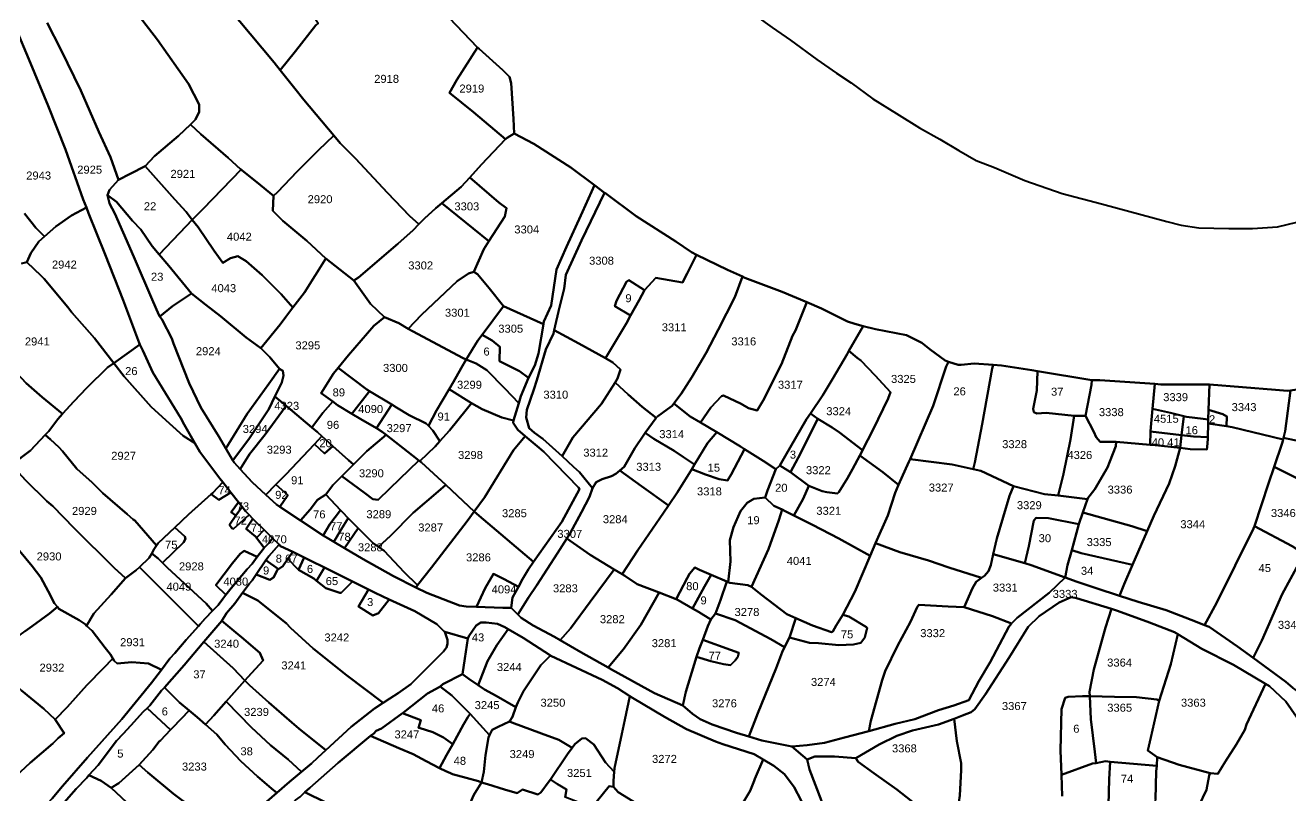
# Model space of a CAD drawing. Header units: inches. Extents: x -210528 to -96779, y -167010 to -59860.
# Drawn here: x -181319 to -160856, y -109131 to -96670 of the extents above; entities that cross this region are included whole.
import ezdxf

# ---------------------------------------------------------------- set-up
doc = ezdxf.new("R2010")
doc.units = ezdxf.units.IN
doc.header["$MEASUREMENT"] = 0
doc.layers.add('PDF7_Geometry', color=9, linetype='Continuous', true_color=0x808080)
doc.layers.add('PDF7_Text', color=7, linetype='Continuous', true_color=0xffffff)
doc.styles.add('PDF Arial', font='arial.ttf')

msp = doc.modelspace()

# ---------------------------------------------------------------- linework, layer by layer
at = {"layer": 'PDF7_Geometry', "color": 1, "lineweight": 40}
for points in [[(-177509, -95276), (-177343, -95499), (-176853, -96227), (-176584, -96633), (-176623, -96668), (-176950, -97090), (-177196, -97396), (-177296, -97272), (-178237, -96141), (-179093, -95058), (-179653, -94276), (-179448, -94137), (-179266, -93994), (-179141, -93898), (-178852, -93658), (-178766, -93630), (-178689, -93687), (-178516, -93908), (-178045, -94550), (-177814, -94866)], [(-173412, -98422), (-173528, -98490), (-173551, -98514), (-174070, -98077), (-174459, -97762), (-174340, -97549), (-174004, -97026), (-173979, -97052), (-173595, -97397), (-173489, -97502), (-173460, -97608), (-173422, -98183)], [(-179382, -98949), (-179228, -98786), (-178843, -98460), (-178648, -98272), (-178478, -98431), (-178036, -98815), (-177838, -98995), (-177830, -99002), (-178440, -99639), (-178618, -99817), (-178719, -99687), (-178901, -99486)], [(-173551, -98514), (-173528, -98490), (-173412, -98422), (-173095, -98585), (-172499, -98969), (-172115, -99255), (-172307, -99688), (-172336, -99745), (-172567, -100253), (-172730, -100617), (-172817, -101202), (-172932, -101461), (-172939, -101504), (-173586, -101212), (-173817, -100924), (-174009, -100694), (-174066, -100656), (-173903, -100291), (-173821, -100163), (-173566, -99764), (-173538, -99630), (-173663, -99534), (-174131, -99132), (-173941, -98921)], [(-177306, -99428), (-177238, -99371), (-176921, -99035), (-176575, -98690), (-176330, -98454), (-176229, -98575), (-175979, -98825), (-175460, -99381), (-175104, -99754), (-174955, -99888), (-175047, -99985), (-175297, -100205), (-175931, -100751), (-176008, -100799), (-176460, -100444), (-176767, -100157), (-177152, -99831), (-177315, -99668)], [(-179814, -99169), (-179622, -99073), (-179382, -98949), (-178901, -99486), (-178719, -99687), (-178618, -99817), (-178719, -99917), (-179153, -100376), (-179266, -100243), (-179449, -99974), (-179584, -99831), (-179843, -99524), (-179987, -99418), (-179958, -99332)], [(-177838, -98995), (-177575, -99208), (-177306, -99428), (-177315, -99668), (-177152, -99831), (-176767, -100157), (-176460, -100444), (-176806, -100991), (-176991, -101235), (-177181, -101019), (-177488, -100713), (-177748, -100483), (-177882, -100406), (-177998, -100435), (-178123, -100511), (-178267, -100320), (-178526, -99936), (-178618, -99817), (-178440, -99639), (-177830, -99002)], [(-174583, -99548), (-174268, -99285), (-174131, -99132), (-173663, -99534), (-173538, -99630), (-173566, -99764), (-173821, -100163)], [(-179153, -100376), (-178997, -100559), (-178632, -101010), (-178940, -101211), (-179142, -101380), (-179161, -101355), (-179267, -101105), (-179545, -100454), (-179603, -100329), (-179872, -99716), (-179958, -99553), (-179987, -99418), (-179843, -99524), (-179584, -99831), (-179449, -99974), (-179266, -100243)], [(-171951, -99377), (-172327, -100148), (-172577, -100704), (-172605, -100934), (-172682, -101231), (-172767, -101602), (-172779, -101652), (-172903, -101911), (-173048, -102410), (-173096, -102563), (-173211, -102889), (-173221, -103013), (-173173, -103186), (-173086, -103263), (-172952, -103358), (-172638, -103641), (-172452, -103809), (-172356, -103895), (-172144, -104154), (-172193, -104298), (-172327, -104547), (-172510, -104882), (-172564, -104970), (-172712, -105208), (-173048, -105726), (-173183, -105927), (-173353, -106198), (-173462, -106090), (-173442, -105927), (-173345, -105751), (-173279, -105630), (-173183, -105467), (-173099, -105348), (-172644, -104700), (-172356, -104173), (-172375, -104144), (-172933, -103569), (-173009, -103502), (-173235, -103315), (-173355, -103215), (-173432, -103100), (-173422, -103064), (-173340, -102781), (-173307, -102668), (-173182, -102371), (-173077, -102170), (-173019, -101978), (-172939, -101504), (-172932, -101461), (-172817, -101202), (-172730, -100617), (-172567, -100253), (-172336, -99745), (-172307, -99688), (-172115, -99255)], [(-170464, -100381), (-170616, -100685), (-170693, -100829), (-171125, -100752), (-171308, -100953), (-171558, -100790), (-171596, -100819), (-171760, -101125), (-171788, -101212), (-171530, -101366), (-171596, -101490), (-171939, -102054), (-172365, -101815), (-172767, -101602), (-172682, -101231), (-172605, -100934), (-172577, -100704), (-172327, -100148), (-171951, -99377), (-171932, -99391), (-171442, -99755), (-170798, -100167), (-170548, -100340)], [(-180329, -99619), (-180295, -99706), (-180026, -100377), (-179738, -101115), (-179478, -101805), (-179467, -101830), (-179886, -102134), (-180199, -101728), (-180564, -101316), (-180632, -101230), (-181016, -100770), (-181064, -100722), (-181295, -100501), (-181227, -100357), (-181102, -100166), (-181008, -100084), (-180824, -99926), (-180574, -99744)], [(-174955, -99888), (-174864, -99793), (-174681, -99630), (-174583, -99548), (-173821, -100163), (-173903, -100291), (-174066, -100656), (-174153, -100684), (-174336, -100809), (-174912, -101355), (-175125, -101578), (-175278, -101489), (-175508, -101393), (-175739, -101173), (-176008, -100799), (-175931, -100751), (-175297, -100205), (-175047, -99985)], [(-179153, -100376), (-178719, -99917), (-178618, -99817), (-178526, -99936), (-178267, -100320), (-178123, -100511), (-177998, -100435), (-177882, -100406), (-177748, -100483), (-177488, -100713), (-177181, -101019), (-176991, -101235), (-177104, -101384), (-177200, -101508), (-177508, -101891), (-177748, -101719), (-178161, -101374), (-178402, -101192), (-178632, -101010), (-178997, -100559)], [(-176460, -100444), (-176008, -100799), (-175739, -101173), (-175508, -101393), (-175681, -101528), (-176095, -102007), (-176260, -102212), (-176335, -102304), (-176537, -102620), (-176346, -102756), (-176508, -102936), (-176684, -103177), (-177103, -102823), (-177282, -102673), (-177171, -102447), (-177142, -102332), (-177152, -102256), (-177210, -102227), (-177364, -102035), (-177508, -101891), (-177200, -101508), (-177104, -101384), (-176991, -101235), (-176806, -100991)], [(-169723, -100734), (-169847, -101068), (-170116, -101595), (-170308, -101969), (-170539, -102362), (-170712, -102630), (-170830, -102787), (-170856, -102822), (-170933, -102880), (-171097, -102995), (-171115, -103020), (-171346, -102841), (-171568, -102640), (-171779, -102448), (-171740, -102381), (-171692, -102237), (-171817, -102122), (-171939, -102054), (-171596, -101490), (-171530, -101366), (-171394, -101116), (-171308, -100953), (-171125, -100752), (-170693, -100829), (-170616, -100685), (-170464, -100381), (-169962, -100627)], [(-173586, -101212), (-173930, -101674), (-173999, -101767), (-174187, -102076), (-174240, -102055), (-174653, -101834), (-175047, -101623), (-175125, -101578), (-174912, -101355), (-174336, -100809), (-174153, -100684), (-174066, -100656), (-174009, -100694), (-173817, -100924)], [(-171530, -101366), (-171788, -101212), (-171760, -101125), (-171596, -100819), (-171558, -100790), (-171308, -100953), (-171394, -101116)], [(-168683, -101149), (-168866, -101605), (-168914, -101691), (-169088, -102151), (-169386, -102736), (-169482, -102899), (-169626, -102861), (-169741, -102793), (-170030, -102659), (-170058, -102669), (-170231, -102851), (-170398, -103096), (-170568, -102995), (-170830, -102787), (-170712, -102630), (-170539, -102362), (-170308, -101969), (-170116, -101595), (-169847, -101068), (-169723, -100734), (-169683, -100752), (-169078, -100982)], [(-179142, -101380), (-178940, -101211), (-178632, -101010), (-178402, -101192), (-178161, -101374), (-177748, -101719), (-177508, -101891), (-177364, -102035), (-177210, -102227), (-177383, -102467), (-177729, -102955), (-178075, -103514), (-178190, -103319), (-178479, -102850), (-178671, -102457), (-178921, -101815), (-178949, -101738), (-179103, -101431)], [(-173586, -101212), (-172939, -101504), (-173019, -101978), (-173077, -102170), (-173182, -102371), (-173326, -102266), (-173653, -102103), (-173644, -101873), (-173769, -101767), (-173930, -101674)], [(-167768, -101535), (-167999, -101935), (-168030, -101989), (-168261, -102381), (-168424, -102650), (-168620, -102947), (-168684, -103043), (-169030, -103637), (-169117, -103790), (-169184, -103848), (-169386, -103714), (-169686, -103524), (-169751, -103484), (-170135, -103253), (-170398, -103096), (-170231, -102851), (-170058, -102669), (-170030, -102659), (-169741, -102793), (-169626, -102861), (-169482, -102899), (-169386, -102736), (-169088, -102151), (-168914, -101691), (-168866, -101605), (-168683, -101149), (-168443, -101251), (-168021, -101461), (-167905, -101500)], [(-175508, -101393), (-175278, -101489), (-175125, -101578), (-175047, -101623), (-174653, -101834), (-174240, -102055), (-174187, -102076), (-174268, -102218), (-174393, -102438), (-174463, -102553), (-174672, -102898), (-174799, -103149), (-174836, -103109), (-175114, -102975), (-175316, -102850), (-175392, -102805), (-175751, -102590), (-175797, -102563), (-176260, -102212), (-176095, -102007), (-175681, -101528)], [(-174187, -102076), (-173999, -101767), (-173930, -101674), (-173769, -101767), (-173644, -101873), (-173653, -102103), (-173326, -102266), (-173182, -102371), (-173307, -102668), (-173340, -102781), (-173567, -102544), (-173855, -102247), (-174028, -102141)], [(-171939, -102054), (-171817, -102122), (-171692, -102237), (-171740, -102381), (-171779, -102448), (-172000, -102793), (-172462, -103339), (-172638, -103641), (-172952, -103358), (-173086, -103263), (-173173, -103186), (-173221, -103013), (-173211, -102889), (-173096, -102563), (-173048, -102410), (-172903, -101911), (-172779, -101652), (-172767, -101602), (-172365, -101815)], [(-167999, -101935), (-167768, -101535), (-167569, -101586), (-167069, -101682), (-166819, -101807), (-166684, -101912), (-166444, -102094), (-166391, -102111), (-166425, -102190), (-166637, -102823), (-167012, -103690), (-167031, -103733), (-167196, -104105), (-167454, -103896), (-167826, -103630), (-167809, -103599), (-167780, -103542), (-167607, -103206), (-167367, -102707), (-167329, -102602), (-167578, -102334), (-167809, -102094), (-167867, -102046)], [(-179467, -101830), (-179420, -101930), (-179257, -102284), (-178805, -103022), (-178748, -103128), (-178576, -103430), (-178767, -103310), (-178988, -103109), (-179286, -102840), (-179719, -102351), (-179886, -102134)], [(-174463, -102553), (-174393, -102438), (-174268, -102218), (-174187, -102076), (-174028, -102141), (-173855, -102247), (-173567, -102544), (-173340, -102781), (-173422, -103064), (-173615, -103013), (-173932, -102879), (-174105, -102783)], [(-168620, -102947), (-168424, -102650), (-168261, -102381), (-168030, -101989), (-167999, -101935), (-167867, -102046), (-167809, -102094), (-167578, -102334), (-167329, -102602), (-167367, -102707), (-167607, -103206), (-167780, -103542), (-168155, -103254), (-168271, -103177), (-168501, -103033)], [(-179886, -102134), (-179719, -102351), (-179286, -102840), (-178988, -103109), (-178767, -103310), (-178576, -103430), (-178498, -103569), (-178171, -104000), (-178123, -104062), (-178287, -104230), (-178313, -104254), (-178681, -104585), (-178903, -104793), (-179171, -105045), (-179196, -105084), (-179546, -104680), (-179575, -104661), (-179671, -104575), (-180065, -104239), (-180238, -104067), (-180488, -103846), (-180718, -103559), (-180776, -103492), (-180911, -103367), (-180997, -103294), (-180939, -103233), (-180795, -103041), (-180717, -102955), (-180536, -102754), (-180324, -102533), (-179988, -102207)], [(-177282, -102673), (-177383, -102879), (-177691, -103348), (-177961, -103707), (-178075, -103514), (-177729, -102955), (-177383, -102467), (-177210, -102227), (-177152, -102256), (-177142, -102332), (-177171, -102447)], [(-175751, -102590), (-176036, -102954), (-176268, -102812), (-176346, -102756), (-176537, -102620), (-176335, -102304), (-176260, -102212), (-175797, -102563)], [(-165669, -102162), (-165685, -102219), (-165848, -103120), (-165964, -103743), (-165993, -103848), (-166329, -103771), (-167012, -103690), (-166637, -102823), (-166425, -102190), (-166391, -102111), (-166233, -102161), (-166185, -102161), (-165973, -102142)], [(-164950, -102263), (-164964, -102574), (-165022, -102871), (-165012, -102928), (-164964, -102947), (-164810, -102938), (-164359, -102986), (-164416, -103369), (-164532, -103925), (-164617, -104277), (-164839, -104251), (-165339, -104126), (-165868, -103877), (-165993, -103848), (-165964, -103743), (-165848, -103120), (-165685, -102219), (-165669, -102162), (-165531, -102171), (-165041, -102248)], [(-164073, -102407), (-164080, -102487), (-164176, -102986), (-164359, -102986), (-164810, -102938), (-164964, -102947), (-165012, -102928), (-165022, -102871), (-164964, -102574), (-164950, -102263)], [(-171115, -103020), (-171294, -103260), (-171318, -103292), (-171462, -103512), (-171635, -103809), (-171707, -103871), (-171770, -103924), (-171837, -103962), (-171991, -104010), (-172087, -104058), (-172144, -104154), (-172356, -103895), (-172452, -103809), (-172638, -103641), (-172462, -103339), (-172000, -102793), (-171779, -102448), (-171568, -102640), (-171346, -102841)], [(-163054, -102471), (-163091, -102874), (-163119, -103168), (-163122, -103242), (-163131, -103453), (-163676, -103408), (-163936, -103408), (-164003, -103331), (-164041, -103245), (-164176, -102986), (-164080, -102487), (-164073, -102407), (-164051, -102411), (-163945, -102411)], [(-162167, -102478), (-162186, -102890), (-162189, -103044), (-162273, -103034), (-162542, -103005), (-162586, -102994), (-162801, -102938), (-163091, -102874), (-163054, -102471), (-162955, -102478)], [(-160862, -102576), (-160946, -103235), (-160973, -103343), (-160980, -103371), (-161802, -103168), (-161895, -103154), (-161888, -102996), (-161955, -102957), (-162186, -102890), (-162167, -102478), (-161100, -102565), (-160908, -102584)], [(-160164, -102431), (-160235, -102929), (-160254, -103053), (-160273, -103351), (-160259, -103494), (-160973, -103343), (-160946, -103235), (-160862, -102576), (-160312, -102488)], [(-177282, -102673), (-177103, -102823), (-177441, -103291), (-177691, -103607), (-177843, -103848), (-177940, -103741), (-177961, -103707), (-177691, -103348), (-177383, -102879)], [(-175392, -102805), (-175642, -103188), (-175893, -103042), (-176036, -102954), (-175751, -102590)], [(-174463, -102553), (-174105, -102783), (-174192, -102889), (-174461, -103224), (-174615, -103397), (-174730, -103224), (-174799, -103149), (-174672, -102898)], [(-177103, -102823), (-176684, -103177), (-176595, -103253), (-176523, -103318), (-176644, -103446), (-177104, -103933), (-177269, -104099), (-177431, -104262), (-177652, -104058), (-177843, -103848), (-177691, -103607), (-177441, -103291)], [(-176036, -102954), (-175893, -103042), (-175642, -103188), (-175547, -103243), (-175483, -103293), (-175797, -103559), (-176012, -103774), (-176095, -103703), (-176345, -103478), (-176523, -103318), (-176595, -103253), (-176684, -103177), (-176508, -102936), (-176346, -102756), (-176268, -102812)], [(-174799, -103149), (-174730, -103224), (-174615, -103397), (-174692, -103483), (-174939, -103720), (-174955, -103708), (-175057, -103627), (-175483, -103293), (-175547, -103243), (-175642, -103188), (-175392, -102805), (-175316, -102850), (-175114, -102975), (-174836, -103109)], [(-174105, -102783), (-173932, -102879), (-173615, -103013), (-173422, -103064), (-173432, -103100), (-173355, -103215), (-173235, -103315), (-173423, -103541), (-173894, -104307), (-174058, -104532), (-174423, -104192), (-174520, -104103), (-174913, -103742), (-174939, -103720), (-174692, -103483), (-174615, -103397), (-174461, -103224), (-174192, -102889)], [(-171115, -103020), (-171097, -102995), (-170933, -102880), (-170856, -102822), (-170830, -102787), (-170568, -102995), (-170398, -103096), (-170135, -103253), (-170289, -103426), (-170497, -103771), (-170674, -103656), (-170828, -103550), (-171154, -103359), (-171294, -103260)], [(-163091, -102874), (-162801, -102938), (-162586, -102994), (-162620, -103300), (-163122, -103242), (-163119, -103168)], [(-162189, -103044), (-162186, -102890), (-161955, -102957), (-161888, -102996), (-161895, -103154), (-162191, -103111)], [(-168501, -103033), (-168819, -103666), (-168944, -103896), (-169117, -103790), (-169030, -103637), (-168684, -103043), (-168620, -102947)], [(-168501, -103033), (-168271, -103177), (-168155, -103254), (-167780, -103542), (-167809, -103599), (-167826, -103630), (-167944, -103848), (-168021, -103992), (-168165, -104222), (-168184, -104241), (-168357, -104222), (-168434, -104203), (-168646, -104116), (-168944, -103896), (-168819, -103666)], [(-164359, -102986), (-164176, -102986), (-164041, -103245), (-164003, -103331), (-163936, -103408), (-163676, -103408), (-163686, -103475), (-163782, -103724), (-163820, -103820), (-164022, -104174), (-164138, -104318), (-164143, -104334), (-164617, -104277), (-164532, -103925), (-164416, -103369)], [(-162191, -103111), (-161895, -103154), (-161802, -103168), (-160980, -103371), (-160994, -103427), (-161126, -103814), (-161215, -104079), (-161443, -104770), (-161456, -104807), (-162052, -106005), (-162250, -106370), (-162398, -106312), (-162869, -106130), (-163321, -105995), (-163625, -105897), (-163551, -105708), (-163417, -105399), (-163178, -104853), (-163071, -104606), (-162821, -104079), (-162725, -103801), (-162642, -103506), (-162484, -103523), (-162215, -103532), (-162205, -103494), (-162196, -103360), (-162195, -103330)], [(-162586, -102994), (-162542, -103005), (-162273, -103034), (-162189, -103044), (-162191, -103111), (-162195, -103330), (-162427, -103322), (-162620, -103300)], [(-180997, -103294), (-180911, -103367), (-180776, -103492), (-180718, -103559), (-180488, -103846), (-180238, -104067), (-180065, -104239), (-179671, -104575), (-179575, -104661), (-179546, -104680), (-179196, -105084), (-179238, -105150), (-179275, -105214), (-179315, -105284), (-179473, -105434), (-179527, -105485), (-179700, -105610), (-179882, -105447), (-180526, -104805), (-180872, -104450), (-180968, -104364), (-181314, -104028), (-181542, -103779), (-181237, -103549)], [(-176644, -103446), (-176523, -103318), (-176345, -103478), (-176479, -103598)], [(-174955, -103708), (-175422, -104163), (-175614, -104345), (-175701, -104336), (-175835, -104230), (-176202, -103964), (-176012, -103774), (-175797, -103559), (-175483, -103293), (-175057, -103627)], [(-174058, -104532), (-173894, -104307), (-173423, -103541), (-173235, -103315), (-173009, -103502), (-172933, -103569), (-172375, -104144), (-172356, -104173), (-172644, -104700), (-173099, -105348), (-173980, -104604)], [(-171294, -103260), (-171154, -103359), (-170828, -103550), (-170674, -103656), (-170497, -103771), (-170520, -103809), (-170543, -103848), (-170770, -104221), (-170920, -104439), (-171356, -104125), (-171707, -103871), (-171635, -103809), (-171462, -103512), (-171318, -103292)], [(-170135, -103253), (-169751, -103484), (-169686, -103524), (-169905, -103934), (-169962, -104030), (-170097, -104011), (-170318, -103934), (-170543, -103848), (-170520, -103809), (-170497, -103771), (-170289, -103426)], [(-163122, -103242), (-162620, -103300), (-162642, -103506), (-163099, -103456), (-163131, -103453)], [(-162620, -103300), (-162427, -103322), (-162195, -103330), (-162196, -103360), (-162205, -103494), (-162215, -103532), (-162484, -103523), (-162642, -103506)], [(-176644, -103446), (-176479, -103598), (-176345, -103478), (-176095, -103703), (-176012, -103774), (-176202, -103964), (-176345, -104106), (-176460, -104259), (-176595, -104345), (-176710, -104499), (-176867, -104679), (-177205, -104457), (-177074, -104269), (-177269, -104099), (-177104, -103933)], [(-169686, -103524), (-169386, -103714), (-169184, -103848), (-169318, -104193), (-169357, -104308), (-169540, -104327), (-169645, -104394), (-169751, -104528), (-169866, -104787), (-169924, -104998), (-169915, -105343), (-169954, -105675), (-169973, -105667), (-170229, -105557), (-170414, -105477), (-170491, -105439), (-170578, -105544), (-170616, -105611), (-170793, -105953), (-171069, -105845), (-171424, -105707), (-171626, -105573), (-171665, -105549), (-171414, -105161), (-171001, -104557), (-170920, -104439), (-170770, -104221), (-170543, -103848), (-170318, -103934), (-170097, -104011), (-169962, -104030), (-169905, -103934)], [(-163676, -103408), (-163131, -103453), (-163099, -103456), (-162642, -103506), (-162725, -103801), (-162821, -104079), (-163071, -104606), (-163178, -104853), (-163426, -104769), (-164215, -104548), (-164143, -104334), (-164138, -104318), (-164022, -104174), (-163820, -103820), (-163782, -103724), (-163686, -103475)], [(-160980, -103371), (-160973, -103343), (-160259, -103494), (-160120, -103523), (-160081, -103533), (-159726, -103600), (-159187, -103657), (-159158, -103657), (-159226, -104002), (-159300, -104381), (-159408, -104386), (-159735, -104338), (-160103, -104251), (-160264, -104213), (-160552, -104098), (-161126, -103814), (-160994, -103427)], [(-174939, -103720), (-174913, -103742), (-174520, -104103), (-174644, -104211), (-175047, -104556), (-175413, -104930), (-175608, -105105), (-175691, -105045), (-175936, -104801), (-176097, -104640), (-176191, -104547), (-176223, -104513), (-176460, -104259), (-176345, -104106), (-176202, -103964), (-175835, -104230), (-175701, -104336), (-175614, -104345), (-175422, -104163), (-174955, -103708)], [(-167826, -103630), (-167454, -103896), (-167196, -104105), (-167252, -104231), (-167370, -104597), (-167569, -105046), (-167658, -105253), (-168165, -104969), (-168588, -104749), (-168890, -104598), (-168742, -104327), (-168646, -104116), (-168434, -104203), (-168357, -104222), (-168184, -104241), (-168165, -104222), (-168021, -103992), (-167944, -103848)], [(-167012, -103690), (-166329, -103771), (-165993, -103848), (-165868, -103877), (-165339, -104126), (-165406, -104280), (-165608, -104970), (-165666, -105226), (-165705, -105401), (-165743, -105497), (-165810, -105573), (-165855, -105605), (-166387, -105439), (-166714, -105324), (-167175, -105190), (-167569, -105046), (-167370, -104597), (-167252, -104231), (-167196, -104105), (-167031, -103733)], [(-172144, -104154), (-172087, -104058), (-171991, -104010), (-171837, -103962), (-171770, -103924), (-171707, -103871), (-171356, -104125), (-170920, -104439), (-171001, -104557), (-171414, -105161), (-171665, -105549), (-171794, -105471), (-172183, -105237), (-172564, -104970), (-172510, -104882), (-172327, -104547), (-172193, -104298)], [(-169184, -103848), (-169117, -103790), (-168944, -103896), (-168646, -104116), (-168742, -104327), (-168890, -104598), (-169030, -104528), (-169081, -104504), (-169213, -104442), (-169357, -104308), (-169318, -104193)], [(-160103, -104251), (-160235, -104549), (-160418, -104970), (-160448, -105033), (-160560, -105269), (-160658, -105210), (-160831, -105095), (-161443, -104770), (-161215, -104079), (-161126, -103814), (-160552, -104098), (-160264, -104213)], [(-177994, -104226), (-178190, -104345), (-178313, -104254), (-178287, -104230), (-178123, -104062)], [(-177431, -104262), (-177269, -104099), (-177074, -104269), (-177205, -104457), (-177258, -104422)], [(-174058, -104532), (-174173, -104691), (-174749, -105438), (-174974, -105728), (-175192, -105515), (-175518, -105170), (-175608, -105105), (-175413, -104930), (-175047, -104556), (-174644, -104211), (-174520, -104103), (-174423, -104192)], [(-165339, -104126), (-164839, -104251), (-164617, -104277), (-164143, -104334), (-164215, -104548), (-164282, -104740), (-164772, -104644), (-164974, -104634), (-165012, -104682), (-165089, -105094), (-165157, -105371), (-165666, -105226), (-165608, -104970), (-165406, -104280)], [(-177994, -104226), (-177871, -104382), (-177989, -104546), (-177913, -104600), (-178017, -104748), (-177979, -104805), (-177950, -104815), (-177700, -104589), (-177638, -104655), (-177748, -104815), (-177595, -104939), (-177581, -104958), (-177454, -105123), (-177470, -105141), (-177567, -105269), (-177777, -105169), (-177845, -105217), (-177970, -105371), (-178239, -105725), (-178075, -105883), (-178123, -105946), (-178200, -106051), (-178292, -106143), (-178393, -106022), (-179017, -105447), (-179101, -105363), (-178758, -105035), (-178729, -104978), (-178738, -104939), (-178903, -104793), (-178681, -104585), (-178313, -104254), (-178190, -104345)], [(-176223, -104513), (-176393, -104738), (-176500, -104920), (-176867, -104679), (-176710, -104499), (-176595, -104345), (-176460, -104259)], [(-169357, -104308), (-169213, -104442), (-169081, -104504), (-169136, -104672), (-169299, -105142), (-169578, -105755), (-169636, -105726), (-169924, -105688), (-169954, -105675), (-169915, -105343), (-169924, -104998), (-169866, -104787), (-169751, -104528), (-169645, -104394), (-169540, -104327)], [(-177700, -104589), (-177950, -104815), (-177979, -104805), (-178017, -104748), (-177913, -104600), (-177812, -104458), (-177758, -104527)], [(-177812, -104458), (-177913, -104600), (-177989, -104546), (-177871, -104382)], [(-176097, -104640), (-176210, -104824), (-176328, -105027), (-176412, -104978), (-176500, -104920), (-176393, -104738), (-176223, -104513), (-176191, -104547)], [(-173099, -105348), (-173183, -105467), (-173279, -105630), (-173345, -105751), (-173577, -105630), (-173750, -105544), (-173884, -105774), (-174021, -106076), (-174192, -106071), (-174298, -106052), (-174826, -105850), (-175001, -105763), (-174974, -105728), (-174749, -105438), (-174173, -104691), (-174058, -104532), (-173980, -104604)], [(-169081, -104504), (-169030, -104528), (-168890, -104598), (-168588, -104749), (-168165, -104969), (-167658, -105253), (-167906, -105832), (-168098, -106206), (-168204, -106378), (-168261, -106474), (-168281, -106484), (-168588, -106378), (-168859, -106259), (-169002, -106196), (-169415, -105880), (-169578, -105755), (-169299, -105142), (-169136, -104672)], [(-164282, -104740), (-164215, -104548), (-163426, -104769), (-163178, -104853), (-163417, -105399), (-164243, -105209), (-164398, -105160)], [(-177458, -104831), (-177581, -104958), (-177595, -104939), (-177748, -104815), (-177638, -104655), (-177614, -104681)], [(-175936, -104801), (-176155, -105128), (-176328, -105027), (-176210, -104824), (-176097, -104640)], [(-164398, -105160), (-164465, -105401), (-164503, -105602), (-165051, -105401), (-165157, -105371), (-165089, -105094), (-165012, -104682), (-164974, -104634), (-164772, -104644), (-164282, -104740)], [(-178903, -104793), (-178738, -104939), (-178729, -104978), (-178758, -105035), (-179101, -105363), (-179171, -105294), (-179275, -105214), (-179238, -105150), (-179196, -105084), (-179171, -105045)], [(-177458, -104831), (-177325, -104959), (-177321, -104963), (-177383, -105045), (-177454, -105123), (-177581, -104958)], [(-175608, -105105), (-175518, -105170), (-175192, -105515), (-174974, -105728), (-175001, -105763), (-175365, -105582), (-175855, -105304), (-176155, -105128), (-175936, -104801), (-175691, -105045)], [(-172564, -104970), (-172183, -105237), (-171794, -105471), (-172183, -105994), (-172500, -106426), (-172668, -106614), (-172760, -106560), (-173106, -106378), (-173298, -106253), (-173353, -106198), (-173183, -105927), (-173048, -105726), (-172712, -105208)], [(-160658, -105210), (-160725, -105373), (-160995, -105871), (-161322, -106619), (-161462, -106902), (-161716, -106715), (-162177, -106398), (-162250, -106370), (-162052, -106005), (-161456, -104807), (-161443, -104770), (-160831, -105095)], [(-177567, -105269), (-177652, -105380), (-177729, -105466), (-177989, -105773), (-178075, -105883), (-178239, -105725), (-177970, -105371), (-177845, -105217), (-177777, -105169)], [(-176995, -105188), (-177072, -105301), (-177152, -105419), (-177227, -105468), (-177429, -105323), (-177383, -105256), (-177215, -105069), (-177191, -105093)], [(-167658, -105253), (-167569, -105046), (-167175, -105190), (-166714, -105324), (-166387, -105439), (-165855, -105605), (-165945, -105669), (-166003, -105775), (-166137, -106081), (-166397, -106072), (-166868, -106043), (-166896, -106081), (-167002, -106321), (-167214, -106704), (-167416, -107116), (-167464, -107260), (-167646, -107921), (-167680, -108085), (-168069, -108190), (-168396, -108276), (-168675, -108314), (-168925, -108333), (-169406, -108237), (-169617, -108174), (-169473, -107797), (-169175, -107068), (-169079, -106809), (-169040, -106730), (-168963, -106570), (-168636, -106656), (-168492, -106666), (-168165, -106694), (-167925, -106685), (-167810, -106656), (-167742, -106570), (-167704, -106417), (-167714, -106407), (-168002, -106234), (-168098, -106206), (-167906, -105832)], [(-164398, -105160), (-164243, -105209), (-163417, -105399), (-163551, -105708), (-163625, -105897), (-164003, -105775), (-164311, -105669), (-164503, -105602), (-164465, -105401)], [(-179275, -105214), (-179171, -105294), (-179101, -105363), (-179017, -105447), (-178393, -106022), (-178292, -106143), (-178412, -106262), (-178489, -106358), (-178518, -106389), (-178739, -106166), (-179229, -105677), (-179473, -105434), (-179315, -105284)], [(-177072, -105301), (-176903, -105476), (-176653, -105620), (-176608, -105656), (-176460, -105773), (-176230, -105850), (-176211, -105850), (-176026, -105667), (-175771, -105796), (-175932, -106070), (-175701, -106214), (-175605, -106176), (-175435, -105955), (-175019, -106147), (-174663, -106358), (-174548, -106473), (-174533, -106478), (-174490, -106607), (-174490, -106674), (-174509, -106732), (-174557, -106799), (-175086, -107326), (-175288, -107470), (-175423, -107556), (-175531, -107627), (-176124, -107182), (-176662, -106751), (-177028, -106415), (-177095, -106348), (-177556, -105974), (-177804, -105850), (-177691, -105696), (-177652, -105649), (-177586, -105551), (-177364, -105639), (-177306, -105601), (-177239, -105476), (-177227, -105468), (-177152, -105419)], [(-177429, -105323), (-177227, -105468), (-177239, -105476), (-177306, -105601), (-177364, -105639), (-177586, -105551)], [(-176810, -105279), (-176903, -105476), (-177072, -105301), (-176995, -105188)], [(-176480, -105438), (-176608, -105656), (-176653, -105620), (-176903, -105476), (-176810, -105279), (-176701, -105332)], [(-165157, -105371), (-165051, -105401), (-164503, -105602), (-164763, -105852), (-165282, -106254), (-165370, -106348), (-165676, -106225), (-166137, -106081), (-166003, -105775), (-165945, -105669), (-165855, -105605), (-165810, -105573), (-165743, -105497), (-165705, -105401), (-165666, -105226)], [(-160658, -105210), (-160560, -105269), (-160437, -105344), (-160145, -105537), (-160187, -105670), (-160283, -106159), (-160361, -106562), (-160464, -107096), (-160476, -107156), (-160611, -107537), (-160822, -107386), (-160937, -107290), (-161462, -106902), (-161322, -106619), (-160995, -105871), (-160725, -105373)], [(-179473, -105434), (-179229, -105677), (-178739, -106166), (-178518, -106389), (-178719, -106607), (-178902, -106827), (-178979, -106914), (-179118, -107096), (-179325, -106990), (-179594, -106971), (-179834, -106990), (-179883, -106952), (-179905, -106911), (-179940, -106846), (-180027, -106741), (-180238, -106463), (-180328, -106381), (-180209, -106185), (-179930, -105878), (-179700, -105610), (-179527, -105485)], [(-176480, -105438), (-176026, -105667), (-176211, -105850), (-176230, -105850), (-176460, -105773), (-176608, -105656)], [(-174021, -106076), (-173884, -105774), (-173750, -105544), (-173577, -105630), (-173345, -105751), (-173442, -105927), (-173462, -106090), (-173596, -106090)], [(-171794, -105471), (-171665, -105549), (-171626, -105573), (-171424, -105707), (-171069, -105845), (-171366, -106368), (-171645, -106761), (-171892, -107056), (-172337, -106809), (-172668, -106614), (-172500, -106426), (-172183, -105994)], [(-170793, -105953), (-170616, -105611), (-170578, -105544), (-170491, -105439), (-170414, -105477), (-170229, -105557), (-170338, -105745), (-170528, -106102), (-170761, -105966)], [(-170229, -105557), (-169973, -105667), (-170078, -105966), (-170155, -106186), (-170232, -106282), (-170434, -106157), (-170528, -106102), (-170338, -105745)], [(-169973, -105667), (-169954, -105675), (-169924, -105688), (-169636, -105726), (-169578, -105755), (-169415, -105880), (-169002, -106196), (-168859, -106259), (-168963, -106570), (-169040, -106730), (-169261, -106599), (-169838, -106292), (-170155, -106186), (-170078, -105966)], [(-177804, -105850), (-177556, -105974), (-177095, -106348), (-177028, -106415), (-176662, -106751), (-176124, -107182), (-175531, -107627), (-175673, -107719), (-176047, -108016), (-176458, -108396), (-176893, -108045), (-177009, -107949), (-177383, -107623), (-177691, -107345), (-177768, -107266), (-177720, -107211), (-177470, -106942), (-177528, -106818), (-177825, -106569), (-177912, -106492), (-178143, -106300), (-178066, -106176), (-177931, -106022)], [(-175435, -105955), (-175605, -106176), (-175701, -106214), (-175932, -106070), (-175771, -105796), (-175663, -105850)], [(-171069, -105845), (-170793, -105953), (-170761, -105966), (-170528, -106102), (-170434, -106157), (-170232, -106282), (-170280, -106388), (-170365, -106612), (-170415, -106742), (-170463, -106886), (-170636, -107451), (-170684, -107672), (-171145, -107470), (-171837, -107087), (-171892, -107056), (-171645, -106761), (-171366, -106368)], [(-180800, -106078), (-180776, -106108), (-180450, -106290), (-180353, -106357), (-180328, -106381), (-180238, -106463), (-180027, -106741), (-179940, -106846), (-179905, -106911), (-180056, -107067), (-180325, -107345), (-180507, -107546), (-180642, -107699), (-180834, -107900), (-181017, -107728), (-181382, -107431), (-181699, -107143), (-181910, -106895), (-181891, -106884), (-181321, -106468), (-181209, -106386), (-180930, -106185)], [(-170232, -106282), (-170155, -106186), (-169838, -106292), (-169261, -106599), (-169040, -106730), (-169079, -106809), (-169175, -107068), (-169473, -107797), (-169617, -108174), (-169819, -108113), (-170213, -107979), (-170405, -107892), (-170530, -107806), (-170684, -107672), (-170636, -107451), (-170463, -106886), (-170232, -106953), (-170030, -107001), (-169915, -107020), (-169838, -106943), (-169799, -106886), (-169780, -106819), (-169915, -106771), (-170365, -106612), (-170280, -106388)], [(-166137, -106081), (-165676, -106225), (-165370, -106348), (-165416, -106398), (-165714, -106973), (-165897, -107279), (-166060, -107586), (-166301, -107672), (-166551, -107749), (-166935, -107893), (-167252, -107969), (-167680, -108085), (-167646, -107921), (-167464, -107260), (-167416, -107116), (-167214, -106704), (-167002, -106321), (-166896, -106081), (-166868, -106043), (-166397, -106072)], [(-163754, -106110), (-163657, -106139), (-163138, -106331), (-162735, -106484), (-162683, -106516), (-162792, -107002), (-162985, -107596), (-163023, -107577), (-163350, -107539), (-163705, -107529), (-164106, -107521), (-164109, -107452), (-164042, -107088), (-163850, -106408)], [(-178143, -106300), (-177912, -106492), (-177825, -106569), (-177528, -106818), (-177470, -106942), (-177720, -107211), (-177768, -107266), (-177960, -107067), (-178432, -106643)], [(-173510, -106439), (-173692, -106694), (-173846, -106953), (-173998, -107341), (-174144, -107240), (-174250, -107163), (-174211, -106914), (-174163, -106588), (-174144, -106550), (-174029, -106377), (-173952, -106330), (-173865, -106330), (-173683, -106349), (-173567, -106406)], [(-168859, -106259), (-168588, -106378), (-168281, -106484), (-168261, -106474), (-168204, -106378), (-168098, -106206), (-168002, -106234), (-167714, -106407), (-167704, -106417), (-167742, -106570), (-167810, -106656), (-167925, -106685), (-168165, -106694), (-168492, -106666), (-168636, -106656), (-168963, -106570)], [(-172825, -106862), (-172981, -107020), (-173260, -107441), (-173356, -107624), (-173385, -107700), (-173702, -107518), (-173894, -107413), (-173998, -107341), (-173846, -106953), (-173692, -106694), (-173510, -106439), (-173269, -106579)], [(-162683, -106516), (-162292, -106753), (-161783, -107012), (-161261, -107319), (-161572, -107980), (-161600, -108066), (-161735, -108296), (-161918, -108583), (-162033, -108775), (-162158, -108766), (-162658, -108631), (-163014, -108507), (-163167, -108401), (-163119, -108190), (-162985, -107596), (-162792, -107002)], [(-178432, -106643), (-177960, -107067), (-177768, -107266), (-178069, -107608), (-178268, -107834), (-178406, -107978), (-178537, -107862), (-178671, -107751), (-178825, -107623), (-178921, -107527), (-179067, -107379), (-178748, -107019)], [(-170463, -106886), (-170415, -106742), (-170365, -106612), (-169915, -106771), (-169780, -106819), (-169799, -106886), (-169838, -106943), (-169915, -107020), (-170030, -107001), (-170232, -106953)], [(-181910, -106895), (-181699, -107143), (-181382, -107431), (-181017, -107728), (-180834, -107900), (-180690, -108121), (-180786, -108198), (-180873, -108284), (-181238, -108600), (-181471, -108817), (-181738, -108523), (-182017, -108159), (-182420, -107728), (-182716, -107445), (-182555, -107306), (-182486, -107255), (-182324, -107134)], [(-171543, -107520), (-171626, -107902), (-171674, -108132), (-171789, -108688), (-171795, -108744), (-171934, -108592), (-172126, -108304), (-172260, -108199), (-172318, -108208), (-172433, -108295), (-172478, -108357), (-172693, -108227), (-172972, -108122), (-173452, -107949), (-173491, -107930), (-173443, -107854), (-173385, -107700), (-173356, -107624), (-173260, -107441), (-172981, -107020), (-172825, -106862), (-172818, -106866), (-171991, -107259), (-171741, -107394)], [(-174250, -107163), (-174144, -107240), (-173998, -107341), (-173894, -107413), (-173702, -107518), (-173385, -107700), (-173443, -107854), (-173491, -107930), (-173673, -108016), (-173769, -108064), (-173811, -108154), (-174125, -107808), (-174154, -107777), (-174423, -107508), (-174611, -107363), (-174567, -107326)], [(-179067, -107379), (-178921, -107527), (-178825, -107623), (-178671, -107751), (-178931, -108025), (-178969, -108065), (-179350, -107714), (-179306, -107671), (-179114, -107431)], [(-177768, -107266), (-177691, -107345), (-177383, -107623), (-177009, -107949), (-176893, -108045), (-176458, -108396), (-176586, -108514), (-176692, -108610), (-176850, -108743), (-177066, -108543), (-177355, -108313), (-177662, -108025), (-178069, -107608)], [(-174611, -107363), (-174423, -107508), (-174154, -107777), (-174125, -107808), (-174163, -107863), (-174231, -107978), (-174404, -108295), (-174558, -108189), (-174731, -108103), (-174952, -108035), (-174961, -108035), (-174923, -107911), (-175218, -107798), (-175202, -107786), (-174817, -107480), (-174625, -107374)], [(-178069, -107608), (-177662, -108025), (-177355, -108313), (-177066, -108543), (-176850, -108743), (-177047, -108907), (-177251, -109083), (-177336, -109013), (-177566, -108821), (-177835, -108572), (-178085, -108303), (-178220, -108140), (-178406, -107978), (-178268, -107834)], [(-164004, -108602), (-164061, -108612), (-164565, -108791), (-164580, -108401), (-164561, -107730), (-164503, -107548), (-164455, -107529), (-164225, -107519), (-164106, -107521), (-164090, -107893), (-164023, -108420)], [(-164106, -107521), (-163705, -107529), (-163350, -107539), (-163023, -107577), (-162985, -107596), (-163119, -108190), (-163167, -108401), (-163014, -108507), (-163023, -108650), (-163774, -108581), (-163850, -108574), (-164004, -108602), (-164023, -108420), (-164090, -107893)], [(-179350, -107714), (-178969, -108065), (-179133, -108236), (-179152, -108255), (-179258, -108389), (-179479, -108629), (-179806, -108926), (-179931, -109003), (-180094, -108888), (-180289, -108800), (-180142, -108639), (-179844, -108246), (-179738, -108131), (-179614, -107996), (-179412, -107776)], [(-178671, -107751), (-178537, -107862), (-178406, -107978), (-178220, -108140), (-178085, -108303), (-177835, -108572), (-177566, -108821), (-177336, -109013), (-177251, -109083), (-177413, -109224), (-177566, -109348), (-177768, -109482), (-177912, -109569), (-178076, -109645), (-178470, -109415), (-178624, -109319), (-178922, -109099), (-179335, -108754), (-179479, -108629), (-179258, -108389), (-179152, -108255), (-179133, -108236), (-178969, -108065), (-178931, -108025)], [(-175218, -107798), (-174923, -107911), (-174961, -108035), (-174952, -108035), (-174731, -108103), (-174558, -108189), (-174404, -108295), (-174462, -108400), (-174510, -108476), (-174619, -108684), (-174836, -108572), (-175048, -108457), (-175279, -108361), (-175735, -108165), (-175682, -108122), (-175644, -108083), (-175557, -108045)], [(-174125, -107808), (-173811, -108154), (-173827, -108189), (-173875, -108476), (-173904, -108745), (-173940, -108915), (-173991, -108898), (-174192, -108841), (-174413, -108783), (-174442, -108764), (-174519, -108735), (-174619, -108684), (-174510, -108476), (-174462, -108400), (-174404, -108295), (-174231, -107978), (-174163, -107863)], [(-173491, -107930), (-173452, -107949), (-172972, -108122), (-172693, -108227), (-172478, -108357), (-172549, -108457), (-172828, -108870), (-172847, -108898), (-172981, -109080), (-173029, -109109), (-173279, -109032), (-173366, -109090), (-173568, -109032), (-173846, -108946), (-173940, -108915), (-173904, -108745), (-173875, -108476), (-173827, -108189), (-173811, -108154), (-173769, -108064), (-173673, -108016)], [(-167887, -108525), (-167512, -108305), (-167224, -108161), (-166974, -108075), (-166551, -107979), (-166299, -107885), (-166253, -108247), (-166186, -108602), (-166186, -108717), (-166205, -109129), (-166225, -109238), (-166272, -109493), (-166300, -109665), (-166743, -109407), (-167224, -109033), (-167599, -108765), (-167848, -108583)], [(-172478, -108357), (-172433, -108295), (-172318, -108208), (-172260, -108199), (-172126, -108304), (-171934, -108592), (-171795, -108744), (-171809, -108889), (-171809, -108985), (-171876, -108975), (-172176, -109342), (-172280, -109272), (-172587, -109157), (-172568, -109033), (-172674, -108965), (-172712, -108946), (-172828, -108870), (-172549, -108457)], [(-179479, -108629), (-179335, -108754), (-178922, -109099), (-178624, -109319), (-178470, -109415), (-178076, -109645), (-178057, -110000), (-178047, -110239), (-178143, -110249), (-178201, -110259), (-178353, -110349), (-178451, -110259), (-178489, -110230), (-178787, -110019), (-179085, -109789), (-179335, -109578), (-179508, -109396), (-179931, -109003), (-179806, -108926)], [(-168584, -109721), (-168771, -109934), (-168992, -110221), (-169233, -110557), (-169367, -110739), (-169369, -110740), (-169415, -110710), (-169973, -110356), (-170372, -110079), (-170252, -109955), (-170223, -109924), (-170184, -109876), (-169973, -109704), (-169829, -109445), (-169742, -109292), (-169598, -109052), (-169531, -108889), (-169521, -108860), (-169389, -108543), (-169213, -108650), (-169040, -108784), (-168887, -108995), (-168771, -109206), (-168666, -109474)], [(-168675, -108544), (-168550, -108496), (-168233, -108496), (-167887, -108525), (-167848, -108583), (-167599, -108765), (-167224, -109033), (-166743, -109407), (-166300, -109665), (-166339, -109906), (-166368, -110068), (-166407, -110193), (-166532, -110318), (-166753, -110500), (-167051, -110337), (-167282, -110174), (-167358, -110135), (-167656, -109896), (-167897, -109714), (-168204, -109464), (-168391, -109342), (-168444, -109215), (-168637, -108707)], [(-163774, -108581), (-163023, -108650), (-163033, -108737), (-163042, -109187), (-163062, -109312), (-163148, -109350), (-163331, -109350), (-163638, -109321), (-163735, -109312), (-163802, -109283), (-163792, -108861)], [(-171809, -108985), (-171732, -109071), (-171424, -109263), (-171158, -109410), (-171232, -109550), (-171492, -109953), (-171578, -110058), (-171713, -110077), (-171828, -110077), (-171876, -110125), (-172020, -110279), (-172203, -110231), (-172261, -110269), (-172357, -110384), (-172462, -110509), (-172568, -110566), (-172722, -110518), (-172984, -110428), (-172933, -110346), (-172732, -110077), (-172337, -109541), (-172176, -109342), (-171876, -108975)], [(-176799, -109076), (-176461, -109243), (-176231, -109353), (-176490, -109597), (-176544, -109663), (-176586, -109626), (-176711, -109569), (-177122, -109358), (-176951, -109204), (-176874, -109147)]]:
    msp.add_lwpolyline(points, close=True, dxfattribs=at)
for points in [[(-178237, -96141), (-177296, -97272), (-177196, -97396), (-176959, -97694), (-176815, -97876), (-176330, -98454), (-176575, -98690), (-176921, -99035), (-177238, -99371), (-177306, -99428), (-177575, -99208), (-177838, -98995), (-178036, -98815), (-178478, -98431), (-178648, -98272), (-178565, -98192), (-178507, -98067), (-178507, -97952), (-178680, -97617), (-179180, -96907), (-179602, -96361)], [(-179602, -96361), (-179180, -96907), (-178680, -97617), (-178507, -97952), (-178507, -98067), (-178565, -98192), (-178648, -98272), (-178843, -98460), (-179228, -98786), (-179382, -98949), (-179622, -99073), (-179814, -99169), (-179939, -98805), (-180131, -98393), (-180420, -97722), (-180746, -97061), (-180967, -96629)], [(-174575, -96429), (-174004, -97026), (-174340, -97549), (-174459, -97762), (-174070, -98077), (-173551, -98514), (-173941, -98921), (-174131, -99132), (-174268, -99285), (-174583, -99548), (-174681, -99630), (-174864, -99793), (-174955, -99888), (-175104, -99754), (-175460, -99381), (-175979, -98825), (-176229, -98575), (-176330, -98454), (-176815, -97876), (-176959, -97694), (-177196, -97396), (-176950, -97090), (-176623, -96668)], [(-160312, -102488), (-160862, -102576), (-160908, -102584), (-161100, -102565), (-162167, -102478), (-162955, -102478), (-163054, -102471), (-163945, -102411), (-164051, -102411), (-164073, -102407), (-164950, -102263), (-165041, -102248), (-165531, -102171), (-165669, -102162), (-165973, -102142), (-166185, -102161), (-166233, -102161), (-166391, -102111), (-166444, -102094), (-166684, -101912), (-166819, -101807), (-167069, -101682), (-167569, -101586), (-167768, -101535), (-167905, -101500), (-168021, -101461), (-168443, -101251), (-168683, -101149), (-169078, -100982), (-169683, -100752), (-169723, -100734), (-169962, -100627), (-170464, -100381), (-170548, -100340), (-170798, -100167), (-171442, -99755), (-171932, -99391), (-171951, -99377), (-172115, -99255), (-172499, -98969), (-173095, -98585), (-173412, -98422), (-173422, -98183), (-173460, -97608), (-173489, -97502), (-173595, -97397), (-173979, -97052), (-174004, -97026), (-174575, -96429)], [(-169491, -96525), (-169241, -96707), (-168943, -96909), (-168520, -97225), (-168203, -97446), (-167962, -97599), (-167616, -97858), (-167232, -98097), (-166857, -98327), (-166530, -98510), (-166223, -98692), (-165944, -98855), (-165646, -98970), (-165156, -99181), (-164550, -99392), (-163916, -99555), (-162859, -99842), (-162628, -99900), (-162340, -99948), (-161859, -99957), (-161474, -99958), (-161071, -99929), (-160600, -99814)], [(-168771, -109206), (-168887, -108995), (-169040, -108784), (-169213, -108650), (-169389, -108543), (-169531, -108458), (-170040, -108295), (-170155, -108256), (-170626, -108055), (-170982, -107854), (-171501, -107547), (-171543, -107520), (-171741, -107394), (-171991, -107259), (-172818, -106866), (-172825, -106862), (-173269, -106579), (-173510, -106439), (-173567, -106406), (-173683, -106349), (-173865, -106330), (-173952, -106330), (-174029, -106377), (-174144, -106550), (-174163, -106588), (-174533, -106478), (-174548, -106473), (-174663, -106358), (-175019, -106147), (-175435, -105955), (-175663, -105850), (-175771, -105796), (-176026, -105667), (-176480, -105438), (-176701, -105332), (-176810, -105279), (-176995, -105188), (-177191, -105093), (-177215, -105069), (-177321, -104963), (-177325, -104959), (-177458, -104831), (-177614, -104681), (-177638, -104655), (-177700, -104589), (-177758, -104527), (-177812, -104458), (-177871, -104382), (-177994, -104226), (-178123, -104062), (-178171, -104000), (-178498, -103569), (-178576, -103430), (-178748, -103128), (-178805, -103022), (-179257, -102284), (-179420, -101930), (-179467, -101830), (-179478, -101805), (-179738, -101115), (-180026, -100377), (-180295, -99706), (-180329, -99619), (-180381, -99485), (-180670, -98680), (-180948, -97971), (-181237, -97281), (-181486, -96677)], [(-181486, -96677), (-181237, -97281), (-180948, -97971), (-180670, -98680), (-180381, -99485), (-180329, -99619), (-180574, -99744), (-180824, -99926), (-181008, -100084), (-181150, -99945), (-181333, -99715)], [(-180967, -96629), (-180746, -97061), (-180420, -97722), (-180131, -98393), (-179939, -98805), (-179814, -99169), (-179958, -99332), (-179987, -99418), (-179958, -99553), (-179872, -99716), (-179603, -100329), (-179545, -100454), (-179267, -101105), (-179161, -101355), (-179142, -101380), (-179103, -101431), (-178949, -101738), (-178921, -101815), (-178671, -102457), (-178479, -102850), (-178190, -103319), (-178075, -103514), (-177961, -103707), (-177940, -103741), (-177843, -103848), (-177652, -104058), (-177431, -104262), (-177258, -104422), (-177205, -104457), (-176867, -104679), (-176500, -104920), (-176412, -104978), (-176328, -105027), (-176155, -105128), (-175855, -105304), (-175365, -105582), (-175001, -105763), (-174826, -105850), (-174298, -106052), (-174192, -106071), (-174021, -106076), (-173596, -106090), (-173462, -106090), (-173353, -106198), (-173298, -106253), (-173106, -106378), (-172760, -106560), (-172668, -106614), (-172337, -106809), (-171892, -107056), (-171837, -107087), (-171145, -107470), (-170684, -107672), (-170530, -107806), (-170405, -107892), (-170213, -107979), (-169819, -108113), (-169617, -108174), (-169406, -108237), (-168925, -108333), (-168675, -108544), (-168637, -108707), (-168444, -109215)], [(-181333, -99715), (-181150, -99945), (-181008, -100084), (-181102, -100166), (-181227, -100357), (-181295, -100501), (-181381, -100520)], [(-181381, -100520), (-181295, -100501), (-181064, -100722), (-181016, -100770), (-180632, -101230), (-180564, -101316), (-180199, -101728), (-179886, -102134), (-179988, -102207), (-180324, -102533), (-180536, -102754), (-180717, -102955), (-181045, -102687), (-181305, -102456), (-181622, -102121)], [(-181622, -102121), (-181305, -102456), (-181045, -102687), (-180717, -102955), (-180795, -103041), (-180939, -103233), (-180997, -103294), (-181237, -103549), (-181542, -103779)], [(-181542, -103779), (-181314, -104028), (-180968, -104364), (-180872, -104450), (-180526, -104805), (-179882, -105447), (-179700, -105610), (-179930, -105878), (-180209, -106185), (-180328, -106381), (-180353, -106357), (-180450, -106290), (-180776, -106108), (-180800, -106078), (-180844, -106022), (-180949, -105821), (-181065, -105600), (-181209, -105418), (-181516, -105044)], [(-180882, -109175), (-180719, -108974), (-180315, -108514), (-179758, -107891), (-179277, -107306), (-179118, -107096), (-178979, -106914), (-178902, -106827), (-178719, -106607), (-178518, -106389), (-178489, -106358), (-178412, -106262), (-178292, -106143), (-178200, -106051), (-178123, -105946), (-178075, -105883), (-177989, -105773), (-177729, -105466), (-177652, -105380), (-177567, -105269), (-177470, -105141), (-177454, -105123), (-177383, -105045), (-177321, -104963), (-177215, -105069), (-177383, -105256), (-177429, -105323), (-177586, -105551), (-177652, -105649), (-177691, -105696), (-177804, -105850), (-177931, -106022), (-178066, -106176), (-178143, -106300), (-178432, -106643), (-178748, -107019), (-179067, -107379), (-179114, -107431), (-179306, -107671), (-179350, -107714), (-179412, -107776), (-179614, -107996), (-179738, -108131), (-179844, -108246), (-180142, -108639), (-180289, -108800), (-180325, -108840), (-180498, -109022), (-180767, -109329)], [(-181516, -105044), (-181209, -105418), (-181065, -105600), (-180949, -105821), (-180844, -106022), (-180800, -106078), (-180930, -106185), (-181209, -106386), (-181321, -106468)], [(-160764, -107855), (-160937, -107606), (-161197, -107357), (-161261, -107319), (-161783, -107012), (-162292, -106753), (-162683, -106516), (-162735, -106484), (-163138, -106331), (-163657, -106139), (-163754, -106110), (-164320, -105938), (-164407, -105919), (-164599, -106005), (-164926, -106225), (-165099, -106398), (-165407, -106896), (-165791, -107490), (-165964, -107730), (-166022, -107778), (-166166, -107835), (-166299, -107885), (-166551, -107979), (-166974, -108075), (-167224, -108161), (-167512, -108305), (-167887, -108525), (-168233, -108496), (-168550, -108496), (-168675, -108544), (-168925, -108333), (-168675, -108314), (-168396, -108276), (-168069, -108190), (-167680, -108085), (-167252, -107969), (-166935, -107893), (-166551, -107749), (-166301, -107672), (-166060, -107586), (-165897, -107279), (-165714, -106973), (-165416, -106398), (-165370, -106348), (-165282, -106254), (-164763, -105852), (-164503, -105602), (-164311, -105669), (-164003, -105775), (-163625, -105897), (-163321, -105995), (-162869, -106130), (-162398, -106312), (-162250, -106370), (-162177, -106398), (-161716, -106715), (-161462, -106902), (-160937, -107290), (-160822, -107386)], [(-166225, -109238), (-166205, -109129), (-166186, -108717), (-166186, -108602), (-166253, -108247), (-166299, -107885), (-166166, -107835), (-166022, -107778), (-165964, -107730), (-165791, -107490), (-165407, -106896), (-165099, -106398), (-164926, -106225), (-164599, -106005), (-164407, -105919), (-164320, -105938), (-163754, -106110), (-163850, -106408), (-164042, -107088), (-164109, -107452), (-164106, -107521), (-164225, -107519), (-164455, -107529), (-164503, -107548), (-164561, -107730), (-164580, -108401), (-164565, -108791), (-164552, -109139)], [(-177413, -109224), (-177251, -109083), (-177047, -108907), (-176850, -108743), (-176692, -108610), (-176586, -108514), (-176458, -108396), (-176047, -108016), (-175673, -107719), (-175531, -107627), (-175423, -107556), (-175288, -107470), (-175086, -107326), (-174557, -106799), (-174509, -106732), (-174490, -106674), (-174490, -106607), (-174533, -106478), (-174163, -106588), (-174211, -106914), (-174250, -107163), (-174567, -107326), (-174611, -107363), (-174625, -107374), (-174817, -107480), (-175202, -107786), (-175218, -107798), (-175557, -108045), (-175644, -108083), (-175682, -108122), (-175735, -108165), (-176259, -108601), (-176720, -109003), (-176799, -109076), (-176874, -109147)], [(-181471, -108817), (-181238, -108600), (-180873, -108284), (-180786, -108198), (-180690, -108121), (-180834, -107900), (-180642, -107699), (-180507, -107546), (-180325, -107345), (-180056, -107067), (-179905, -106911), (-179883, -106952), (-179834, -106990), (-179594, -106971), (-179325, -106990), (-179118, -107096), (-179277, -107306), (-179758, -107891), (-180315, -108514), (-180719, -108974), (-180882, -109175), (-181036, -109338), (-181248, -109539), (-181382, -109654)], [(-160467, -111047), (-160938, -110980), (-161332, -110884), (-161627, -110809), (-161601, -110424), (-161562, -110088), (-161572, -110021), (-161658, -109983), (-162506, -109886), (-162485, -109762), (-162398, -109427), (-162341, -109293), (-162216, -109034), (-162177, -108804), (-162158, -108766), (-162033, -108775), (-161918, -108583), (-161735, -108296), (-161600, -108066), (-161572, -107980), (-161261, -107319), (-161197, -107357), (-160937, -107606), (-160764, -107855)], [(-171424, -109263), (-171732, -109071), (-171809, -108985), (-171809, -108889), (-171795, -108744), (-171789, -108688), (-171674, -108132), (-171626, -107902), (-171543, -107520), (-171501, -107547), (-170982, -107854), (-170626, -108055), (-170155, -108256), (-170040, -108295), (-169531, -108458), (-169389, -108543), (-169521, -108860), (-169531, -108889), (-169598, -109052), (-169742, -109292)], [(-176461, -109243), (-176799, -109076), (-176720, -109003), (-176259, -108601), (-175735, -108165), (-175279, -108361), (-175048, -108457), (-174836, -108572), (-174619, -108684), (-174519, -108735), (-174442, -108764), (-174413, -108783), (-174192, -108841), (-173991, -108898), (-173940, -108915), (-174067, -109119), (-174164, -109339)], [(-164552, -109139), (-164565, -108791), (-164061, -108612), (-164004, -108602), (-163850, -108574), (-163774, -108581), (-163792, -108861), (-163802, -109283)], [(-163042, -109187), (-163033, -108737), (-163023, -108650), (-163014, -108507), (-162658, -108631), (-162158, -108766), (-162177, -108804), (-162216, -109034), (-162341, -109293)], [(-180767, -109329), (-180498, -109022), (-180325, -108840), (-180289, -108800), (-180094, -108888), (-179931, -109003), (-179508, -109396)], [(-174164, -109339), (-174067, -109119), (-173940, -108915), (-173846, -108946), (-173568, -109032), (-173366, -109090), (-173279, -109032), (-173029, -109109), (-172981, -109080), (-172847, -108898), (-172828, -108870), (-172712, -108946), (-172674, -108965), (-172568, -109033), (-172587, -109157)]]:
    msp.add_lwpolyline(points, dxfattribs=at)

# ---------------------------------------------------------------- texts
at = {"layer": 'PDF7_Text', "color": 4, "attachment_point": 7, "rotation": 359.9925, "style": 'PDF Arial'}
for s, insert, char_height in [('2918', (-175677, -97602), 129.4), ('2919', (-174299, -97759), 129.4), ('2943', (-181304, -99166), 129.4), ('2925', (-180479, -99071), 129.4), ('2921', (-178971, -99139), 129.4), ('2920', (-176753, -99549), 129.4), ('22', (-179402, -99661), 129.4), ('3303', (-174380, -99665), 129.4), ('4042', (-178059, -100155), 129.4), ('3304', (-173411, -100038), 129.4), ('3308', (-172202, -100543), 129.4), ('2942', (-180888, -100606), 129.4), ('23', (-179287, -100803), 129.4), ('3302', (-175126, -100620), 129.4), ('4043', (-178311, -100988), 129.4), ('9', (-171615, -101150), 129), ('3301', (-174533, -101385), 129.4), ('3311', (-171027, -101621), 129.4), ('3305', (-173670, -101643), 129.4), ('2941', (-181326, -101850), 129.4), ('2924', (-178560, -102007), 129.4), ('3295', (-176951, -101913), 129.4), ('6', (-173910, -102013), 129), ('3316', (-169902, -101849), 129.4), ('26', (-179705, -102329), 129.4), ('3300', (-175534, -102278), 129.4), ('3299', (-174337, -102550), 129.4), ('3317', (-169148, -102550), 129.4), ('3325', (-167319, -102456), 129.4), ('89', (-176349, -102674), 129.4), ('3310', (-172941, -102710), 129.4), ('26', (-166311, -102657), 129.4), ('37', (-164732, -102662), 129.4), ('3339', (-162918, -102751), 129.4), ('4323', (-177292, -102891), 129.4), ('4090', (-175935, -102943), 129.4), ('3324', (-168366, -102978), 129.4), ('3338', (-163958, -102993), 129.4), ('3343', (-161811, -102912), 129.4), ('96', (-176443, -103199), 129.4), ('3297', (-175475, -103252), 129.4), ('91', (-174653, -103064), 129.4), ('4515', (-163069, -103100), 129.4), ('2', (-162177, -103106), 129), ('3294', (-177803, -103265), 129.4), ('3314', (-171067, -103349), 129.4), ('16', (-162557, -103285), 129.4), ('3293', (-177414, -103600), 129.4), ('20', (-176564, -103496), 129.4), ('3312', (-172296, -103648), 129.4), ('3328', (-165522, -103511), 129.4), ('40 41', (-163104, -103482), 129.4), ('2927', (-179930, -103699), 129.4), ('3298', (-174321, -103686), 129.4), ('3313', (-171439, -103877), 129.4), ('3', (-168955, -103680), 129), ('4326', (-164467, -103686), 129.4), ('3290', (-175923, -103982), 129.4), ('15', (-170285, -103891), 129.4), ('3322', (-168695, -103932), 129.4), ('74', (-178198, -104255), 129.4), ('91', (-177020, -104095), 129.4), ('3318', (-170457, -104275), 129.4), ('20', (-169194, -104216), 129.4), ('3327', (-166709, -104213), 129.4), ('3336', (-163817, -104246), 129.4), ('92', (-177278, -104331), 129.4), ('2929', (-180564, -104591), 129.4), ('73', (-177901, -104517), 129.4), ('76', (-176665, -104647), 129.4), ('3289', (-175803, -104644), 129.4), ('3285', (-173610, -104628), 129.4), ('3321', (-168527, -104589), 129.4), ('3329', (-165284, -104498), 129.4), ('3346', (-161176, -104625), 129.4), ('72', (-177937, -104745), 129.4), ('71', (-177672, -104861), 129.4), ('77', (-176392, -104836), 129.4), ('3287', (-174965, -104859), 129.4), ('3284', (-171979, -104725), 129.4), ('19', (-169645, -104741), 129.4), ('3344', (-162641, -104806), 129.4), ('4070', (-177492, -105050), 129.4), ('78', (-176258, -105009), 129.4), ('3307', (-172715, -104962), 129.4), ('30', (-164932, -105032), 129.4), ('3335', (-164155, -105095), 129.4), ('75', (-179059, -105138), 129.4), ('3288', (-175940, -105179), 129.4), ('2930', (-181135, -105327), 129.4), ('2928', (-178834, -105488), 129.4), ('8 67', (-177269, -105362), 129.4), ('3286', (-174192, -105342), 129.4), ('4041', (-169005, -105399), 129.4), ('9', (-177475, -105554), 129), ('6', (-176765, -105529), 129), ('34', (-164249, -105560), 129.4), ('45', (-161376, -105515), 129.4), ('4049', (-179036, -105816), 129.4), ('4080', (-178116, -105734), 129.4), ('65', (-176461, -105726), 129.4), ('4094', (-173778, -105860), 129.4), ('3283', (-172786, -105843), 129.4), ('80', (-170632, -105808), 129.4), ('3331', (-165673, -105831), 129.4), ('3', (-175792, -106065), 129), ('9', (-170400, -106038), 129), ('3333', (-164705, -105933), 129.4), ('3278', (-169850, -106226), 129.4), ('3282', (-172027, -106342), 129.4), ('3347', (-161063, -106434), 129.4), ('2931', (-179786, -106714), 129.4), ('3240', (-178265, -106739), 129.4), ('3242', (-176482, -106638), 129.4), ('43', (-174098, -106637), 129.4), ('3281', (-171189, -106730), 129.4), ('75', (-168130, -106587), 129.4), ('3332', (-166847, -106568), 129.4), ('77', (-170269, -106930), 129.4), ('2932', (-181089, -107126), 129.4), ('3241', (-177178, -107090), 129.4), ('3244', (-173693, -107116), 129.4), ('3364', (-163824, -107044), 129.4), ('37', (-178603, -107234), 129.4), ('3274', (-168614, -107357), 129.4), ('3245', (-174052, -107732), 129.4), ('3250', (-172988, -107693), 129.4), ('3276', (-170214, -107703), 129.4), ('3367', (-165526, -107747), 129.4), ('3363', (-162631, -107693), 129.4), ('6', (-179113, -107834), 129), ('3239', (-177781, -107842), 129.4), ('46', (-174744, -107785), 129.4), ('3365', (-163823, -107774), 129.4), ('6', (-164373, -108114), 129), ('3247', (-175349, -108206), 129.4), ('5', (-179832, -108516), 129), ('38', (-177840, -108479), 129.4), ('3249', (-173487, -108524), 129.4), ('3368', (-167304, -108432), 129.4), ('3233', (-178785, -108726), 129.4), ('48', (-174392, -108633), 129.4), ('3272', (-171184, -108602), 129.4), ('3251', (-172559, -108829), 129.4), ('74', (-163603, -108921), 129.4)]:
    msp.add_mtext(s, dxfattribs=dict(at, insert=insert, char_height=char_height))

doc.saveas('drawing.dxf')
